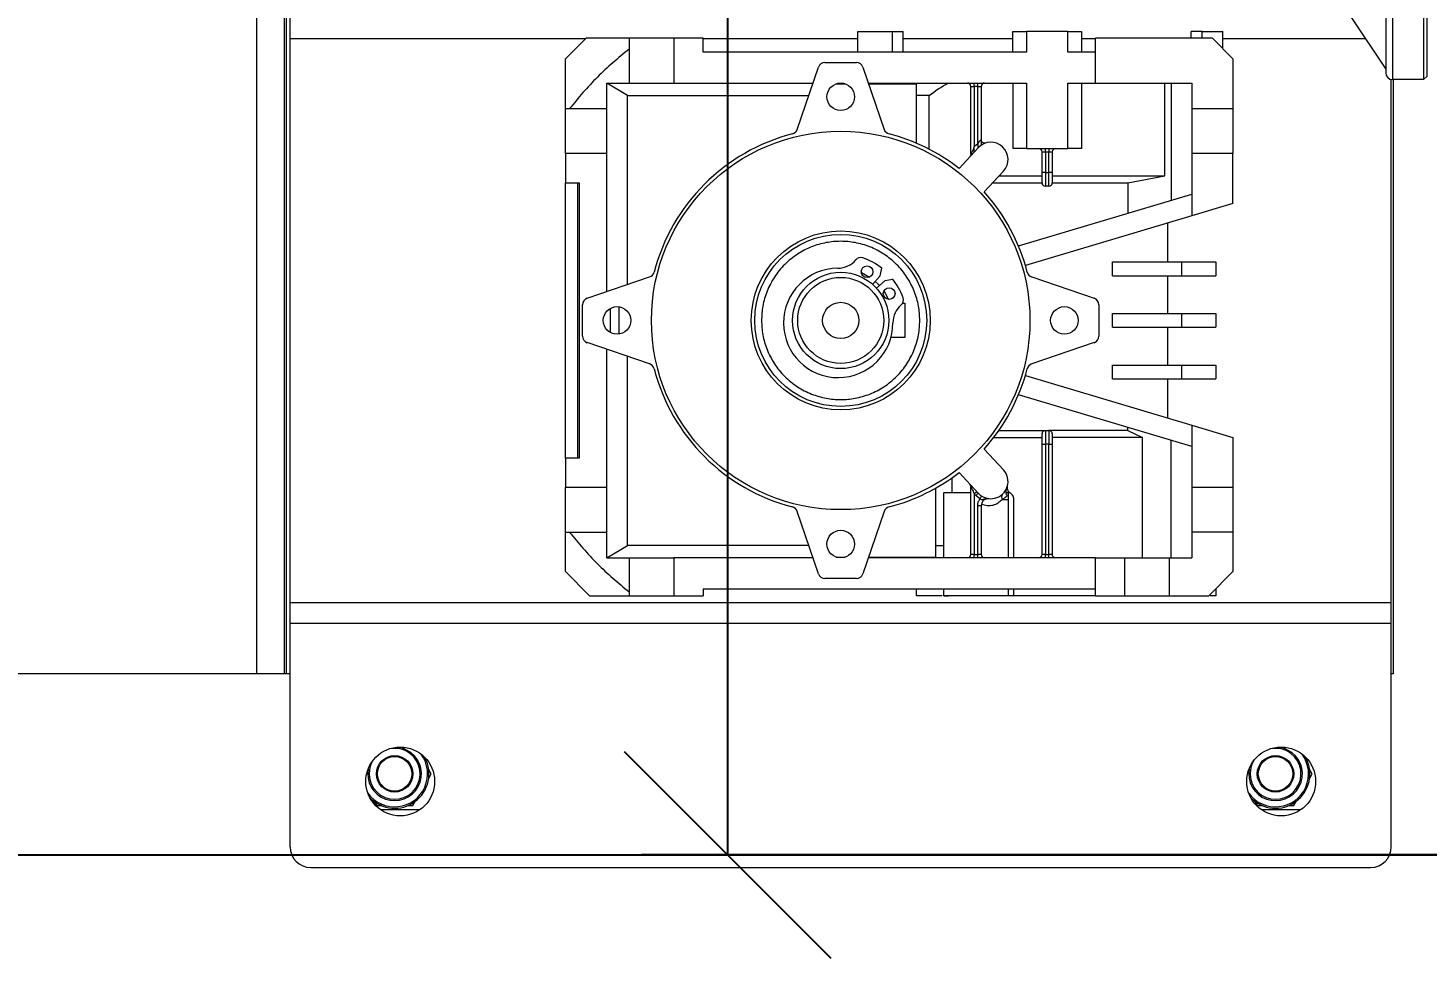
# Model space of a CAD drawing. Header units: millimetres. Extents: x 13502 to 23536, y 11874 to 14203.
# Drawn here: x 22022.01 to 22042.34, y 12917.47 to 12930.99 of the extents above; entities that cross this region are included whole.
import ezdxf

# ---------------------------------------------------------------- set-up
doc = ezdxf.new("R2010")
doc.units = ezdxf.units.MM
doc.layers.add('SU', color=152, linetype='Continuous')
doc.styles.get("Standard").update_dxf_attribs({"font": 'arial.ttf'})
doc.dimstyles.new('OLCU50', dxfattribs={"dimtxt": 8, "dimasz": 3, "dimexe": 1.25, "dimexo": 0.625, "dimtad": 1, "dimdec": 0, "dimtxsty": 'Standard', "dimblk": 'OBLIQUE', "dimcen": 2.5, "dimclrd": 256, "dimclre": 251, "dimclrt": 25, "dimadec": 0, "dimazin": 0, "dimtfac": 1, "dimtdec": 0, "dimtmove": 0, "dimatfit": 3, "dimldrblk": 'OBLIQUE', "dimfxl": 1, "dimarcsym": 0})

# ---------------------------------------------------------------- blocks, each defined once
blk = doc.blocks.new('A$C75AA7FFD')
at = {"color": 1, "linetype": 'Continuous', "lineweight": 0}
for p, q in [((85.111, 68.551), (85.111, 60.551)), ((85.561, 68.551), (85.561, 60.551)), ((85.611, 60.601), (85.611, 68.501)), ((68.609, 51.914), (68.609, 62.474)), ((69.009, 51.914), (69.009, 62.474)), ((69.034, 62.474), (69.034, 51.914)), ((69.091, 61.15), (69.091, 61.451)), ((84.502, 61.464), (85.011, 60.701)), ((77.341, 60.951), (77.341, 61.251)), ((77.841, 61.251), (78, 61.251)), ((77.841, 61.251), (77.841, 60.951)), ((78, 60.951), (78, 61.251)), ((79.591, 60.951), (79.591, 61.251)), ((79.791, 61.251), (79.791, 60.951)), ((80.391, 61.251), (79.791, 61.251)), ((80.391, 60.951), (80.391, 61.251)), ((80.591, 61.251), (80.591, 60.951)), ((82.341, 61.251), (82.182, 61.251)), ((82.182, 61.151), (82.182, 61.251)), ((82.341, 61.151), (82.341, 61.251)), ((82.641, 61.001), (82.641, 61.251)), ((69.091, 52.952), (69.091, 61.15)), ((69.091, 61.15), (73.39, 61.15)), ((73.391, 61.151), (73.091, 60.851)), ((74.016, 61.151), (73.391, 61.151)), ((74.016, 61.151), (74.016, 60.993)), ((74.016, 60.993), (74.016, 60.501)), ((75.091, 61.151), (74.666, 61.151)), ((74.666, 61.151), (74.666, 60.501)), ((75.091, 60.951), (75.091, 61.151)), ((75.091, 61.15), (77.341, 61.15)), ((78, 61.15), (79.591, 61.15)), ((80.591, 61.15), (80.791, 61.15)), ((80.791, 60.501), (80.791, 61.151)), ((82.491, 61.151), (80.791, 61.151)), ((82.791, 60.851), (82.491, 61.151)), ((82.641, 61.15), (84.711, 61.15)), ((73.091, 60.126), (73.091, 60.851)), ((79.791, 60.951), (75.091, 60.951)), ((76.862, 60.801), (77.319, 60.801)), ((80.791, 60.951), (80.391, 60.951)), ((80.491, 60.951), (80.391, 60.951)), ((82.791, 60.851), (82.791, 60.126)), ((76.458, 59.826), (76.767, 60.733)), ((77.414, 60.733), (77.723, 59.826)), ((85.611, 60.601), (85.561, 60.551)), ((73.691, 60.126), (73.691, 60.501)), ((73.691, 60.501), (74.016, 60.501)), ((73.991, 60.32), (73.691, 60.501)), ((74.016, 60.501), (74.666, 60.501)), ((74.666, 60.501), (76.688, 60.501)), ((77.026, 60.49), (77.155, 60.49)), ((77.493, 60.501), (79.791, 60.501)), ((77.496, 60.49), (78.187, 60.49)), ((78.187, 60.49), (78.187, 59.627)), ((78.982, 60.451), (79.032, 60.451)), ((78.982, 59.465), (78.982, 60.451)), ((79.032, 60.451), (79.032, 60.501)), ((79.082, 60.451), (79.032, 60.451)), ((79.032, 60.451), (79.032, 59.573)), ((79.082, 60.451), (79.082, 60.501)), ((79.082, 60.451), (79.132, 60.451)), ((79.082, 59.622), (79.082, 60.451)), ((79.132, 60.451), (79.132, 59.677)), ((79.591, 60.501), (79.591, 59.551)), ((79.791, 60.501), (79.791, 59.551)), ((80.391, 60.501), (80.791, 60.501)), ((80.391, 59.551), (80.391, 60.501)), ((80.591, 60.501), (80.591, 59.551)), ((80.791, 60.501), (82.191, 60.501)), ((81.803, 59.151), (81.803, 60.501)), ((81.891, 60.501), (81.891, 58.795)), ((82.191, 60.501), (82.191, 60.126)), ((85.091, 52.952), (85.091, 60.553)), ((85.561, 60.551), (85.111, 60.551)), ((85.117, 60.551), (85.117, 51.914)), ((73.991, 60.32), (76.627, 60.32)), ((73.991, 57.572), (73.991, 60.32)), ((78.378, 60.32), (78.187, 60.32)), ((78.378, 59.537), (78.378, 60.32)), ((73.148, 60.126), (73.091, 60.126)), ((73.691, 60.126), (73.148, 60.126)), ((73.691, 59.476), (73.691, 60.126)), ((82.791, 60.126), (82.191, 60.126)), ((78.81, 59.261), (79.09, 59.561)), ((79.032, 59.573), (79.054, 59.596)), ((79.032, 59.501), (79.032, 59.573)), ((79.054, 59.596), (79.082, 59.622)), ((79.082, 59.622), (79.082, 59.553)), ((79.132, 59.677), (79.132, 59.598)), ((73.091, 59.476), (73.091, 59.051)), ((73.691, 59.476), (73.091, 59.476)), ((73.691, 57.47), (73.691, 59.476)), ((79.032, 59.501), (79.033, 59.501)), ((79.791, 59.551), (80.391, 59.551)), ((80.016, 59.501), (80.066, 59.501)), ((80.016, 59.201), (80.016, 59.501)), ((80.066, 59.501), (80.066, 59.551)), ((80.066, 59.501), (80.116, 59.501)), ((80.066, 59.501), (80.066, 59.201)), ((80.116, 59.551), (80.116, 59.501)), ((80.116, 59.501), (80.166, 59.501)), ((80.116, 59.201), (80.116, 59.501)), ((80.166, 59.501), (80.166, 59.201)), ((82.191, 59.476), (82.191, 58.572)), ((82.791, 59.476), (82.191, 59.476)), ((82.791, 58.751), (82.791, 59.476)), ((79.456, 59.22), (79.175, 58.92)), ((80.066, 59.201), (80.016, 59.201)), ((80.066, 59.201), (80.066, 59.001)), ((80.066, 59.201), (80.116, 59.201)), ((80.116, 59.001), (80.116, 59.201)), ((80.166, 59.201), (80.116, 59.201)), ((73.091, 59.051), (73.291, 59.051)), ((73.091, 55.051), (73.091, 59.051)), ((73.266, 59.051), (73.266, 55.051)), ((73.291, 59.051), (73.291, 55.051)), ((79.297, 59.051), (80.016, 59.051)), ((79.391, 59.151), (80.016, 59.151)), ((80.116, 59.001), (80.066, 59.001)), ((80.166, 59.151), (81.803, 59.151)), ((80.166, 59.051), (81.262, 59.051)), ((81.262, 59.051), (81.803, 59.151)), ((81.262, 59.051), (81.262, 58.608)), ((79.673, 58.134), (82.191, 58.885)), ((82.791, 58.751), (82.191, 58.572)), ((82.191, 58.572), (79.774, 57.851)), ((81.841, 58.467), (81.841, 57.901)), ((77.665, 57.7), (77.687, 57.809)), ((81.041, 57.901), (82.041, 57.901)), ((81.041, 57.701), (81.041, 57.901)), ((82.041, 57.901), (82.041, 57.701)), ((82.041, 57.901), (82.541, 57.901)), ((82.541, 57.901), (82.541, 57.701)), ((73.408, 57.374), (74.315, 57.683)), ((77.554, 57.575), (77.665, 57.7)), ((77.612, 57.518), (77.735, 57.63)), ((77.735, 57.63), (77.844, 57.653)), ((79.866, 57.683), (80.773, 57.374)), ((81.041, 57.701), (82.041, 57.701)), ((81.841, 57.701), (81.841, 57.151)), ((82.041, 57.701), (82.541, 57.701)), ((73.341, 56.822), (73.341, 57.279)), ((73.741, 57.224), (73.741, 56.877)), ((73.866, 57.249), (73.866, 56.852)), ((77.991, 57.301), (78.021, 57.301)), ((78.021, 57.301), (78.021, 56.801)), ((80.841, 57.279), (80.841, 56.822)), ((81.041, 57.151), (82.041, 57.151)), ((81.041, 56.951), (81.041, 57.151)), ((82.041, 57.151), (82.541, 57.151)), ((82.041, 57.151), (82.041, 56.951)), ((82.541, 57.151), (82.541, 56.951)), ((81.041, 56.951), (82.041, 56.951)), ((81.841, 56.951), (81.841, 56.401)), ((82.041, 56.951), (82.541, 56.951)), ((74.315, 56.418), (73.408, 56.728)), ((78.021, 56.801), (77.821, 56.801)), ((80.773, 56.728), (79.866, 56.418)), ((73.691, 54.626), (73.691, 56.631)), ((73.991, 53.781), (73.991, 56.529)), ((81.041, 56.401), (82.041, 56.401)), ((81.041, 56.201), (81.041, 56.401)), ((82.041, 56.401), (82.541, 56.401)), ((82.041, 56.401), (82.041, 56.201)), ((82.541, 56.401), (82.541, 56.201)), ((79.774, 56.25), (82.191, 55.53)), ((81.041, 56.201), (82.041, 56.201)), ((81.841, 56.201), (81.841, 55.634)), ((82.041, 56.201), (82.541, 56.201)), ((82.191, 55.217), (79.673, 55.968)), ((82.191, 55.53), (82.191, 54.626)), ((82.191, 55.53), (82.791, 55.351)), ((79.315, 55.351), (80.016, 55.351)), ((79.388, 55.451), (80.066, 55.451)), ((80.066, 55.451), (80.066, 55.251)), ((80.066, 55.451), (80.116, 55.451)), ((80.116, 55.451), (80.116, 55.251)), ((81.262, 55.451), (80.116, 55.451)), ((81.476, 55.351), (80.166, 55.351)), ((81.262, 55.451), (81.262, 55.493)), ((81.262, 55.451), (81.476, 55.351)), ((81.476, 53.601), (81.476, 55.351)), ((81.891, 53.601), (81.891, 55.306)), ((82.791, 55.351), (82.791, 54.626)), ((79.175, 55.182), (79.456, 54.881)), ((80.016, 55.251), (80.066, 55.251)), ((80.016, 53.651), (80.016, 55.251)), ((80.066, 55.251), (80.066, 53.651)), ((80.116, 55.251), (80.066, 55.251)), ((80.116, 55.251), (80.166, 55.251)), ((80.116, 53.651), (80.116, 55.251)), ((80.166, 55.251), (80.166, 53.651)), ((73.091, 55.051), (73.091, 54.626)), ((73.291, 55.051), (73.091, 55.051)), ((78.705, 54.763), (78.705, 54.551)), ((79.09, 54.54), (78.81, 54.841)), ((73.091, 54.626), (73.691, 54.626)), ((73.691, 53.976), (73.691, 54.626)), ((78.475, 53.611), (78.475, 54.617)), ((78.591, 53.601), (78.591, 54.551)), ((78.982, 53.651), (78.982, 54.636)), ((79.032, 54.529), (79.032, 53.651)), ((79.054, 54.506), (79.032, 54.529)), ((79.114, 54.456), (79.054, 54.506)), ((79.082, 54.548), (79.082, 54.532)), ((79.489, 54.551), (79.542, 54.551)), ((79.524, 54.551), (79.524, 54.451)), ((82.191, 54.626), (82.191, 53.976)), ((82.191, 54.626), (82.791, 54.626)), ((82.791, 54.626), (82.791, 53.976)), ((79.082, 53.651), (79.082, 54.363)), ((79.082, 54.363), (79.132, 54.363)), ((79.132, 54.363), (79.132, 53.651)), ((79.438, 54.451), (79.524, 54.451)), ((79.524, 54.451), (79.524, 53.601)), ((79.607, 53.601), (79.607, 54.451)), ((76.767, 53.368), (76.458, 54.276)), ((77.723, 54.276), (77.414, 53.368)), ((73.091, 53.976), (73.148, 53.976)), ((73.091, 53.401), (73.091, 53.976)), ((73.148, 53.976), (73.691, 53.976)), ((73.691, 53.601), (73.691, 53.976)), ((82.791, 53.976), (82.191, 53.976)), ((82.191, 53.976), (82.191, 53.601)), ((82.791, 53.976), (82.791, 53.401)), ((73.691, 53.601), (73.991, 53.781)), ((76.627, 53.781), (73.991, 53.781)), ((78.475, 53.781), (78.591, 53.781)), ((73.691, 53.601), (74.016, 53.601)), ((74.016, 53.601), (74.016, 53.108)), ((74.016, 53.601), (74.666, 53.601)), ((76.688, 53.601), (74.666, 53.601)), ((74.666, 53.601), (74.666, 53.051)), ((77.026, 53.611), (77.155, 53.611)), ((80.791, 53.601), (77.493, 53.601)), ((77.496, 53.611), (78.475, 53.611)), ((79.032, 53.651), (78.982, 53.651)), ((79.032, 53.601), (79.032, 53.651)), ((79.032, 53.651), (79.082, 53.651)), ((79.132, 53.651), (79.082, 53.651)), ((79.082, 53.601), (79.082, 53.651)), ((80.066, 53.651), (80.016, 53.651)), ((80.066, 53.651), (80.116, 53.651)), ((80.066, 53.601), (80.066, 53.651)), ((80.116, 53.601), (80.116, 53.651)), ((80.166, 53.651), (80.116, 53.651)), ((80.791, 53.601), (81.216, 53.601)), ((80.791, 53.051), (80.791, 53.601)), ((81.216, 53.601), (81.216, 53.051)), ((81.216, 53.601), (81.866, 53.601)), ((81.866, 53.601), (82.191, 53.601)), ((81.866, 53.601), (81.866, 53.051)), ((73.441, 53.051), (73.091, 53.401)), ((77.319, 53.301), (76.862, 53.301)), ((82.441, 53.051), (82.791, 53.401)), ((74.016, 53.108), (74.016, 53.051)), ((75.091, 53.151), (75.091, 53.051)), ((75.091, 53.151), (80.791, 53.151)), ((78.191, 53.051), (78.191, 53.151)), ((78.591, 53.051), (78.591, 53.151)), ((79.524, 53.151), (79.524, 53.051)), ((79.607, 53.051), (79.607, 53.151)), ((82.541, 53.151), (82.541, 53.051)), ((69.091, 52.952), (85.091, 52.952)), ((69.091, 52.651), (69.091, 52.952)), ((73.441, 53.051), (74.016, 53.051)), ((74.666, 53.051), (75.091, 53.051)), ((78.591, 53.05), (78.591, 53.051)), ((79.607, 53.051), (79.524, 53.051)), ((80.791, 53.051), (81.216, 53.051)), ((81.841, 53.05), (81.841, 53.051)), ((81.866, 53.051), (82.441, 53.051)), ((82.341, 53.051), (82.341, 53.05)), ((85.091, 52.651), (85.091, 52.952)), ((69.091, 52.651), (85.091, 52.651)), ((69.091, 52.65), (69.091, 52.651)), ((69.091, 52.65), (85.091, 52.65)), ((69.091, 49.401), (69.091, 52.65)), ((85.091, 52.65), (85.091, 52.651)), ((85.091, 49.401), (85.091, 52.65)), ((69.091, 51.914), (58.217, 51.914)), ((85.117, 51.914), (85.091, 51.914)), ((71.14, 50.462), (71.106, 50.522)), ((71.106, 50.401), (71.14, 50.462)), ((83.94, 50.462), (83.906, 50.522)), ((83.906, 50.401), (83.94, 50.462)), ((70.309, 50.062), (70.344, 50.002)), ((70.875, 50.002), (70.91, 50.062)), ((83.109, 50.062), (83.144, 50.002)), ((83.675, 50.002), (83.71, 50.062)), ((70.344, 50.002), (70.413, 50.002)), ((70.974, 49.939), (70.407, 49.939)), ((70.805, 50.002), (70.875, 50.002)), ((83.144, 50.002), (83.213, 50.002)), ((83.774, 49.939), (83.207, 49.939)), ((83.605, 50.002), (83.675, 50.002)), ((69.391, 49.101), (84.791, 49.101))]:
    blk.add_line(p, q, dxfattribs=at)
at = {"color": 1, "linetype": 'Continuous', "lineweight": 0, "flags": 128}
for points in [[(77.391, 57.746), (77.51, 57.681), (77.511, 57.681)], [(77.592, 57.618), (77.636, 57.577), (77.655, 57.557)], [(77.717, 57.476), (77.736, 57.448), (77.784, 57.356)], [(79.032, 54.529), (79.039, 54.535), (79.046, 54.542), (79.052, 54.548), (79.058, 54.553), (79.062, 54.557), (79.066, 54.56), (79.068, 54.562), (79.069, 54.563)], [(79.09, 54.54), (79.089, 54.539), (79.087, 54.537), (79.084, 54.534), (79.079, 54.53), (79.074, 54.525), (79.068, 54.519), (79.061, 54.512), (79.054, 54.506)], [(79.114, 54.456), (79.12, 54.464), (79.124, 54.472), (79.129, 54.479), (79.133, 54.486), (79.136, 54.491), (79.139, 54.495), (79.14, 54.497), (79.141, 54.498)], [(70.845, 50.772), (70.738, 50.83), (70.653, 50.849)], [(83.645, 50.772), (83.538, 50.83), (83.453, 50.849)]]:
    blk.add_lwpolyline(points, dxfattribs=at)
at = {"color": 1, "linetype": 'Continuous', "lineweight": 0}
for centre, radius in [((77.091, 60.301), 0.2), ((77.091, 57.051), 2.75), ((77.091, 57.051), 1.3), ((77.091, 57.051), 1.25), ((77.091, 57.051), 0.7), ((77.475, 57.758), 0.085), ((77.091, 57.051), 0.625), ((77.795, 57.441), 0.085), ((73.841, 57.051), 0.2), ((77.091, 57.051), 0.263), ((80.341, 57.051), 0.2), ((77.091, 53.801), 0.2), ((70.691, 50.351), 0.5), ((83.491, 50.351), 0.5), ((70.609, 50.462), 0.265), ((70.609, 50.462), 0.25), ((83.409, 50.462), 0.265), ((83.409, 50.462), 0.25)]:
    blk.add_circle(centre, radius, dxfattribs=at)
for centre, radius, start, end in [((76.862, 60.701), 0.1, 90, 161.1723), ((77.319, 60.701), 0.1, 18.8277, 90), ((85.111, 60.651), 0.1, 180, 270), ((78.932, 60.451), 0.05, 0, 90), ((79.182, 60.451), 0.05, 90, 180), ((76.364, 59.858), 0.1, 284.5195, 341.1723), ((77.818, 59.858), 0.1, 198.8277, 255.4805), ((77.091, 57.051), 2.8, 104.5195, 165.4805), ((77.091, 57.051), 2.8, 52.1225, 75.4805), ((79.273, 59.391), 0.25, 317, 137), ((79.966, 59.501), 0.05, 0, 90), ((80.216, 59.501), 0.05, 90, 180), ((80.066, 59.051), 0.05, 180, 270), ((80.116, 59.051), 0.05, 270, 0), ((77.091, 57.051), 2.8, 14.5195, 41.8775), ((77.381, 57.872), 0.0935, 70.5015, 140.1167), ((77.091, 57.051), 0.965, 51.8113, 70.5015), ((74.283, 57.778), 0.1, 288.8277, 345.4805), ((77.055, 57.015), 0.795, 90.3299, 0.1087), ((77.049, 58.15), 0.34, 270.3299, 320.1167), ((79.898, 57.778), 0.1, 194.5195, 251.1723), ((77.091, 57.051), 0.965, 19.9372, 38.6274), ((73.441, 57.279), 0.1, 108.8277, 180), ((77.91, 57.348), 0.0935, 310.3219, 19.9372), ((80.741, 57.279), 0.1, 0, 71.1723), ((78.19, 57.017), 0.34, 130.3219, 180.1087), ((73.441, 56.822), 0.1, 180, 251.1723), ((80.741, 56.822), 0.1, 288.8277, 0), ((74.283, 56.324), 0.1, 14.5195, 71.1723), ((77.091, 57.051), 2.8, 194.5195, 255.4805), ((77.091, 57.051), 2.8, 318.1225, 345.4805), ((79.898, 56.324), 0.1, 108.8277, 165.4805), ((80.066, 55.401), 0.05, 90, 180), ((80.116, 55.401), 0.05, 0, 90), ((77.091, 57.051), 2.8, 284.5195, 307.8775), ((79.273, 54.71), 0.25, 223, 43), ((78.932, 54.636), 0.05, 0, 43), ((79.492, 54.486), 0.0641, 142.6914, 213.5077), ((79.576, 54.561), 0.0879, 155.2267, 222.4945), ((76.364, 54.243), 0.1, 18.8277, 75.4805), ((77.818, 54.243), 0.1, 104.5195, 161.1723), ((79.232, 54.363), 0.1, 90, 180), ((78.932, 53.651), 0.05, 270, 0), ((79.182, 53.651), 0.05, 180, 270), ((79.966, 53.651), 0.05, 270, 0), ((76.862, 53.401), 0.1, 198.8277, 270), ((77.319, 53.401), 0.1, 270, 341.1723), ((70.609, 50.462), 0.37, 52.7555, 103.7337), ((83.409, 50.462), 0.37, 52.7555, 103.7312), ((70.609, 50.462), 0.39, 168.8675, 52.7555), ((70.609, 50.462), 0.48, 215.9116, 36.4743), ((70.609, 50.462), 0.37, 148.6522, 52.7555), ((70.609, 50.462), 0.5, 224.1066, 28.2793), ((83.409, 50.462), 0.39, 168.8687, 52.7555), ((83.409, 50.462), 0.48, 215.9124, 36.4736), ((83.409, 50.462), 0.37, 148.6547, 52.7555), ((83.409, 50.462), 0.5, 224.1053, 28.2806), ((69.391, 49.401), 0.3, 180, 270), ((84.791, 49.401), 0.3, 270, 0)]:
    blk.add_arc(centre, radius, start, end, dxfattribs=at)
at = {"color": 1, "linetype": 'Continuous', "lineweight": 0, "extrusion": (0, 0, -1)}
blk.add_ellipse((80.091, 59.539), major_axis=(2.15, 0), ratio=0.600925, start_param=3.79092, end_param=3.980908, dxfattribs=at)
at = {"color": 1, "linetype": 'Continuous', "lineweight": 0}
for points, knots in [([(85.011, 68.451), (85.011, 68.445), (85.011, 68.434), (85.011, 68.34), (85.011, 68.198), (85.011, 68.019), (85.011, 67.819), (85.011, 67.583), (85.011, 67.313), (85.011, 67.014), (85.011, 66.691), (85.011, 66.348), (85.011, 65.955), (85.011, 65.514), (85.011, 65.031), (85.011, 64.551), (85.011, 64.07), (85.011, 63.587), (85.011, 63.146), (85.011, 62.754), (85.011, 62.411), (85.011, 62.087), (85.011, 61.788), (85.011, 61.518), (85.011, 61.282), (85.011, 61.082), (85.011, 60.903), (85.011, 60.761), (85.011, 60.668), (85.011, 60.656), (85.011, 60.651)], [0, 0, 0, 0, 0.038817, 0.078832, 0.119976, 0.152137, 0.184304, 0.21715, 0.25, 0.282846, 0.315697, 0.347858, 0.380024, 0.421165, 0.461183, 0.5, 0.538813, 0.578831, 0.619976, 0.652138, 0.684303, 0.717149, 0.75, 0.782846, 0.815696, 0.847858, 0.880024, 0.921164, 0.961181, 1, 1, 1, 1]), ([(85.611, 60.751), (85.611, 60.757), (85.611, 60.769), (85.611, 60.87), (85.611, 61.03), (85.611, 61.25), (85.611, 61.527), (85.611, 61.856), (85.611, 62.231), (85.611, 62.645), (85.611, 63.092), (85.611, 63.564), (85.611, 64.053), (85.611, 64.551), (85.611, 65.048), (85.611, 65.537), (85.611, 66.009), (85.611, 66.456), (85.611, 66.871), (85.611, 67.245), (85.611, 67.574), (85.611, 67.851), (85.611, 68.072), (85.611, 68.231), (85.611, 68.332), (85.611, 68.344), (85.611, 68.351)], [0, 0, 0, 0, 0.041667, 0.083333, 0.125, 0.166667, 0.208334, 0.25, 0.291667, 0.333333, 0.375, 0.416667, 0.458334, 0.5, 0.541667, 0.583333, 0.625, 0.666667, 0.708334, 0.75, 0.791666, 0.833333, 0.875, 0.916667, 0.958333, 1, 1, 1, 1]), ([(77.341, 61.251), (77.348, 61.251), (77.363, 61.251), (77.479, 61.251), (77.644, 61.251), (77.775, 61.251), (77.841, 61.251)], [0, 0, 0, 0, 0.249999, 0.499993, 0.750002, 1, 1, 1, 1]), ([(79.591, 61.251), (79.593, 61.251), (79.598, 61.251), (79.64, 61.251), (79.702, 61.251), (79.761, 61.251), (79.791, 61.251)], [0, 0, 0, 0, 0.249989, 0.499993, 0.750007, 1, 1, 1, 1]), ([(80.391, 61.251), (80.42, 61.251), (80.479, 61.251), (80.541, 61.251), (80.583, 61.251), (80.588, 61.251), (80.591, 61.251)], [0, 0, 0, 0, 0.249993, 0.500007, 0.750011, 1, 1, 1, 1]), ([(82.341, 61.251), (82.395, 61.251), (82.503, 61.251), (82.595, 61.251), (82.641, 61.251)], [0, 0, 0, 0, 0.500014, 1, 1, 1, 1]), ([(74.016, 60.993), (73.858, 60.862), (73.542, 60.6), (73.279, 60.284), (73.148, 60.126)], [0, 0, 0, 0, 0.500003, 1, 1, 1, 1]), ([(74.341, 61.151), (74.298, 61.151), (74.213, 61.151), (74.105, 61.151), (74.03, 61.151), (74.02, 61.151), (74.016, 61.151)], [0, 0, 0, 0, 0.2499961, 0.5000021, 0.7500016, 1, 1, 1, 1]), ([(74.666, 61.151), (74.661, 61.151), (74.651, 61.151), (74.576, 61.151), (74.468, 61.151), (74.383, 61.151), (74.341, 61.151)], [0, 0, 0, 0, 0.249995, 0.5, 0.750005, 1, 1, 1, 1]), ([(73.091, 59.476), (73.091, 59.481), (73.091, 59.49), (73.091, 59.565), (73.091, 59.673), (73.091, 59.801), (73.091, 59.928), (73.091, 60.036), (73.091, 60.111), (73.091, 60.121), (73.091, 60.126)], [0, 0, 0, 0, 0.124998, 0.250001, 0.375004, 0.500002, 0.625, 0.749998, 0.875001, 1, 1, 1, 1]), ([(82.191, 60.126), (82.191, 60.121), (82.191, 60.111), (82.191, 60.036), (82.191, 59.928), (82.191, 59.843), (82.191, 59.801)], [0, 0, 0, 0, 0.249999, 0.500006, 0.750003, 1, 1, 1, 1]), ([(82.791, 60.126), (82.791, 60.121), (82.791, 60.111), (82.791, 60.036), (82.791, 59.928), (82.791, 59.843), (82.791, 59.801)], [0, 0, 0, 0, 0.249999, 0.500006, 0.750003, 1, 1, 1, 1]), ([(82.191, 59.801), (82.191, 59.758), (82.191, 59.673), (82.191, 59.565), (82.191, 59.49), (82.191, 59.481), (82.191, 59.476)], [0, 0, 0, 0, 0.249995, 0.5, 0.750005, 1, 1, 1, 1]), ([(82.791, 59.801), (82.791, 59.758), (82.791, 59.673), (82.791, 59.565), (82.791, 59.49), (82.791, 59.481), (82.791, 59.476)], [0, 0, 0, 0, 0.249995, 0.5, 0.750005, 1, 1, 1, 1]), ([(79.032, 59.573), (79.02, 59.546), (79.005, 59.515), (78.99, 59.483), (78.986, 59.473), (78.983, 59.468), (78.982, 59.466), (78.982, 59.465), (78.982, 59.465)], [0, 0, 0, 0, 0.619757, 0.7474556, 0.8495356, 0.9299254, 0.9656945, 1, 1, 1, 1]), ([(79.132, 59.677), (79.132, 59.677), (79.131, 59.676), (79.126, 59.673), (79.12, 59.668), (79.11, 59.659), (79.096, 59.644), (79.087, 59.63), (79.082, 59.622)], [0, 0, 0, 0, 0.126424, 0.249592, 0.373178, 0.500751, 0.728237, 1, 1, 1, 1]), ([(79.197, 59.629), (79.191, 59.628), (79.179, 59.626), (79.161, 59.63), (79.145, 59.641), (79.135, 59.657), (79.132, 59.669), (79.132, 59.676), (79.132, 59.677)], [0, 0, 0, 0, 0.204089, 0.408005, 0.611929, 0.802056, 0.971645, 1, 1, 1, 1]), ([(78.982, 59.465), (78.982, 59.46), (78.981, 59.45), (78.975, 59.439), (78.97, 59.433), (78.969, 59.431)], [0, 0, 0, 0, 0.389951, 0.778993, 1, 1, 1, 1]), ([(79.791, 59.551), (79.761, 59.551), (79.702, 59.551), (79.64, 59.551), (79.598, 59.551), (79.593, 59.551), (79.591, 59.551)], [0, 0, 0, 0, 0.249993, 0.500007, 0.750011, 1, 1, 1, 1]), ([(80.591, 59.551), (80.588, 59.551), (80.583, 59.551), (80.541, 59.551), (80.479, 59.551), (80.42, 59.551), (80.391, 59.551)], [0, 0, 0, 0, 0.249989, 0.499993, 0.750007, 1, 1, 1, 1]), ([(80.016, 59.051), (80.016, 59.053), (80.016, 59.056), (80.016, 59.074), (80.016, 59.094), (80.016, 59.118), (80.016, 59.153), (80.016, 59.182), (80.016, 59.201)], [0, 0, 0, 0, 0.239411, 0.369579, 0.499985, 0.630169, 0.760564, 1, 1, 1, 1]), ([(80.166, 59.201), (80.166, 59.182), (80.166, 59.153), (80.166, 59.118), (80.166, 59.094), (80.166, 59.074), (80.166, 59.056), (80.166, 59.053), (80.166, 59.051)], [0, 0, 0, 0, 0.239437, 0.369606, 0.500012, 0.630181, 0.760588, 1, 1, 1, 1]), ([(78.241, 57.051), (78.237, 57.121), (78.229, 57.265), (78.165, 57.48), (78.059, 57.686), (77.909, 57.87), (77.726, 58.019), (77.52, 58.126), (77.305, 58.187), (77.091, 58.207), (76.876, 58.187), (76.662, 58.126), (76.456, 58.019), (76.272, 57.87), (76.122, 57.686), (76.016, 57.48), (75.952, 57.265), (75.944, 57.121), (75.941, 57.051)], [0, 0, 0, 0, 0.058259, 0.120007, 0.184321, 0.250001, 0.31568, 0.379995, 0.441742, 0.499999, 0.558258, 0.620006, 0.684321, 0.75, 0.815679, 0.879994, 0.941741, 1, 1, 1, 1]), ([(75.941, 57.051), (75.944, 56.981), (75.952, 56.836), (76.016, 56.622), (76.122, 56.416), (76.272, 56.232), (76.456, 56.082), (76.662, 55.976), (76.876, 55.914), (77.091, 55.894), (77.305, 55.914), (77.52, 55.976), (77.726, 56.082), (77.909, 56.232), (78.059, 56.416), (78.165, 56.622), (78.229, 56.836), (78.237, 56.981), (78.241, 57.051)], [0, 0, 0, 0, 0.058257, 0.120005, 0.184319, 0.25, 0.315679, 0.379994, 0.441742, 0.500001, 0.558258, 0.620006, 0.68432, 0.749999, 0.81568, 0.879995, 0.941743, 1, 1, 1, 1]), ([(80.016, 55.251), (80.016, 55.27), (80.016, 55.299), (80.016, 55.334), (80.016, 55.357), (80.016, 55.377), (80.016, 55.396), (80.016, 55.399), (80.016, 55.401)], [0, 0, 0, 0, 0.239458, 0.369625, 0.50001, 0.630193, 0.760587, 1, 1, 1, 1]), ([(80.166, 55.401), (80.166, 55.399), (80.166, 55.396), (80.166, 55.377), (80.166, 55.357), (80.166, 55.334), (80.166, 55.299), (80.166, 55.27), (80.166, 55.251)], [0, 0, 0, 0, 0.239414, 0.369581, 0.499986, 0.630169, 0.760541, 1, 1, 1, 1]), ([(73.091, 53.976), (73.091, 53.981), (73.091, 53.99), (73.091, 54.065), (73.091, 54.173), (73.091, 54.301), (73.091, 54.428), (73.091, 54.536), (73.091, 54.611), (73.091, 54.621), (73.091, 54.626)], [0, 0, 0, 0, 0.124998, 0.250001, 0.375004, 0.500002, 0.625, 0.749998, 0.875001, 1, 1, 1, 1]), ([(78.593, 54.551), (78.594, 54.551), (78.595, 54.551), (78.629, 54.551), (78.688, 54.551), (78.77, 54.551), (78.869, 54.551), (78.945, 54.551), (78.982, 54.551)], [0, 0, 0, 0, 0.132958, 0.30637, 0.479774, 0.653179, 0.826587, 1, 1, 1, 1]), ([(78.982, 54.636), (78.982, 54.636), (78.982, 54.636), (78.983, 54.634), (78.986, 54.628), (78.99, 54.618), (79.005, 54.586), (79.02, 54.555), (79.032, 54.529)], [0, 0, 0, 0, 0.034306, 0.070082, 0.150461, 0.252573, 0.380273, 1, 1, 1, 1]), ([(79.438, 54.451), (79.453, 54.46), (79.484, 54.479), (79.502, 54.494), (79.511, 54.502)], [0, 0, 0, 0, 0.495649, 1, 1, 1, 1]), ([(79.563, 54.534), (79.553, 54.542), (79.534, 54.558), (79.517, 54.593), (79.511, 54.625), (79.515, 54.645), (79.516, 54.652)], [0, 0, 0, 0, 0.2823477, 0.5646017, 0.845861, 1, 1, 1, 1]), ([(79.607, 54.451), (79.606, 54.462), (79.604, 54.483), (79.588, 54.513), (79.571, 54.527), (79.563, 54.534)], [0, 0, 0, 0, 0.331073, 0.661897, 1, 1, 1, 1]), ([(79.082, 54.363), (79.084, 54.38), (79.086, 54.413), (79.105, 54.442), (79.114, 54.456)], [0, 0, 0, 0, 0.499958, 1, 1, 1, 1]), ([(79.114, 54.456), (79.12, 54.454), (79.131, 54.449), (79.153, 54.449), (79.189, 54.46), (79.222, 54.461), (79.244, 54.462)], [0, 0, 0, 0, 0.123998, 0.249437, 0.500362, 1, 1, 1, 1]), ([(79.135, 54.385), (79.163, 54.375), (79.221, 54.354), (79.308, 54.365), (79.382, 54.398), (79.42, 54.433), (79.438, 54.451)], [0, 0, 0, 0, 0.2502, 0.499972, 0.749711, 1, 1, 1, 1]), ([(80.216, 53.601), (80.209, 53.601), (80.196, 53.603), (80.179, 53.614), (80.168, 53.631), (80.166, 53.644), (80.166, 53.651)], [0, 0, 0, 0, 0.250683, 0.4997683, 0.7491858, 1, 1, 1, 1]), ([(74.016, 53.051), (74.02, 53.051), (74.03, 53.051), (74.105, 53.051), (74.213, 53.051), (74.341, 53.051), (74.468, 53.051), (74.576, 53.051), (74.651, 53.051), (74.661, 53.051), (74.666, 53.051)], [0, 0, 0, 0, 0.1249989, 0.2499984, 0.3750012, 0.4999989, 0.6249967, 0.7499995, 0.8750022, 1, 1, 1, 1]), ([(78.564, 53.051), (78.545, 53.051), (78.446, 53.051), (78.326, 53.051), (78.211, 53.051), (78.197, 53.051), (78.191, 53.051)], [0, 0, 0, 0, 0.0749858, 0.3833207, 0.6916588, 1, 1, 1, 1]), ([(79.091, 53.051), (79.047, 53.051), (78.96, 53.051), (78.838, 53.051), (78.733, 53.051), (78.653, 53.051), (78.602, 53.051), (78.585, 53.051), (78.601, 53.051), (78.639, 53.051), (78.658, 53.051)], [0, 0, 0, 0, 0.124998, 0.25, 0.375006, 0.5, 0.625002, 0.750006, 0.874999, 1, 1, 1, 1]), ([(79.524, 53.051), (79.499, 53.051), (79.45, 53.051), (79.343, 53.051), (79.222, 53.051), (79.134, 53.051), (79.091, 53.051)], [0, 0, 0, 0, 0.24999, 0.499996, 0.750001, 1, 1, 1, 1]), ([(80.791, 53.051), (80.695, 53.051), (80.505, 53.051), (80.205, 53.051), (79.902, 53.051), (79.705, 53.051), (79.607, 53.051)], [0, 0, 0, 0, 0.250003, 0.500003, 0.750003, 1, 1, 1, 1]), ([(81.216, 53.051), (81.22, 53.051), (81.23, 53.051), (81.305, 53.051), (81.413, 53.051), (81.541, 53.051), (81.668, 53.051), (81.776, 53.051), (81.851, 53.051), (81.861, 53.051), (81.866, 53.051)], [0, 0, 0, 0, 0.124998, 0.250001, 0.375004, 0.500002, 0.625, 0.749998, 0.875001, 1, 1, 1, 1]), ([(82.541, 53.051), (82.519, 53.051), (82.497, 53.051), (82.46, 53.051), (82.458, 53.051)], [0, 0, 0, 0, 0.9573, 1, 1, 1, 1])]:
    blk.add_open_spline(points, degree=3, knots=knots, dxfattribs=at)
blk.add_open_spline([(73.148, 53.976), (73.279, 53.818), (73.542, 53.502), (73.858, 53.239), (74.016, 53.108)], degree=3, dxfattribs=at)
blk = doc.blocks.new('_Oblique')
at = {"color": 0, "linetype": 'ByBlock', "lineweight": -2}
blk.add_line((-0.5, -0.5), (0.5, 0.5), dxfattribs=at)
blk = doc.blocks.new('*D49')
at = {"color": 251, "lineweight": -2, "transparency": 16777216}
for p, q in [((22092.307, 13033.271), (22030.927, 13033.271)), ((22089.307, 12918.971), (22030.927, 12918.971))]:
    blk.add_line(p, q, dxfattribs=at)
at = {"lineweight": -2, "transparency": 16777216}
blk.add_line((22032.177, 13033.271), (22032.177, 12918.971), dxfattribs=at)
at = {"layer": 'Defpoints', "color": 0, "transparency": 16777216}
for p in [(22092.932, 13033.271), (22032.177, 12918.971), (22089.932, 12918.971)]:
    blk.add_point(p, dxfattribs=at)
at = {"lineweight": -2, "transparency": 16777216, "xscale": 3, "yscale": 3, "zscale": 3}
for p, rotation in [((22032.177, 13033.271), 90), ((22032.177, 12918.971), 270)]:
    blk.add_blockref('_Oblique', p, dxfattribs=dict(at, rotation=rotation))
at = {"color": 25, "transparency": 16777216, "insert": (22027.535, 12976.121), "char_height": 8, "attachment_point": 5, "rotation": 90}
blk.add_mtext('114', dxfattribs=at)

msp = doc.modelspace()

# ---------------------------------------------------------------- linework, layer by layer
at = {"layer": 'SU'}
msp.add_line((21986.857, 12918.971), (22089.932, 12918.971), dxfattribs=at)

# ---------------------------------------------------------------- block references
msp.add_blockref('A$C75AA7FFD', (21956.73, 12869.686))

# ---------------------------------------------------------------- dimensions: what is measured, and where the dimension line sits
dim = msp.add_linear_dim(base=(22032.177, 12918.971), p1=(22092.932, 13033.271), p2=(22089.932, 12918.971), angle=90, dimstyle='OLCU50', override={"dimtmove": 1})
dim.commit()
dim.dimension.update_dxf_attribs({"geometry": '*D49', "text_midpoint": (22027.535, 12976.121)})

doc.saveas('drawing.dxf')
